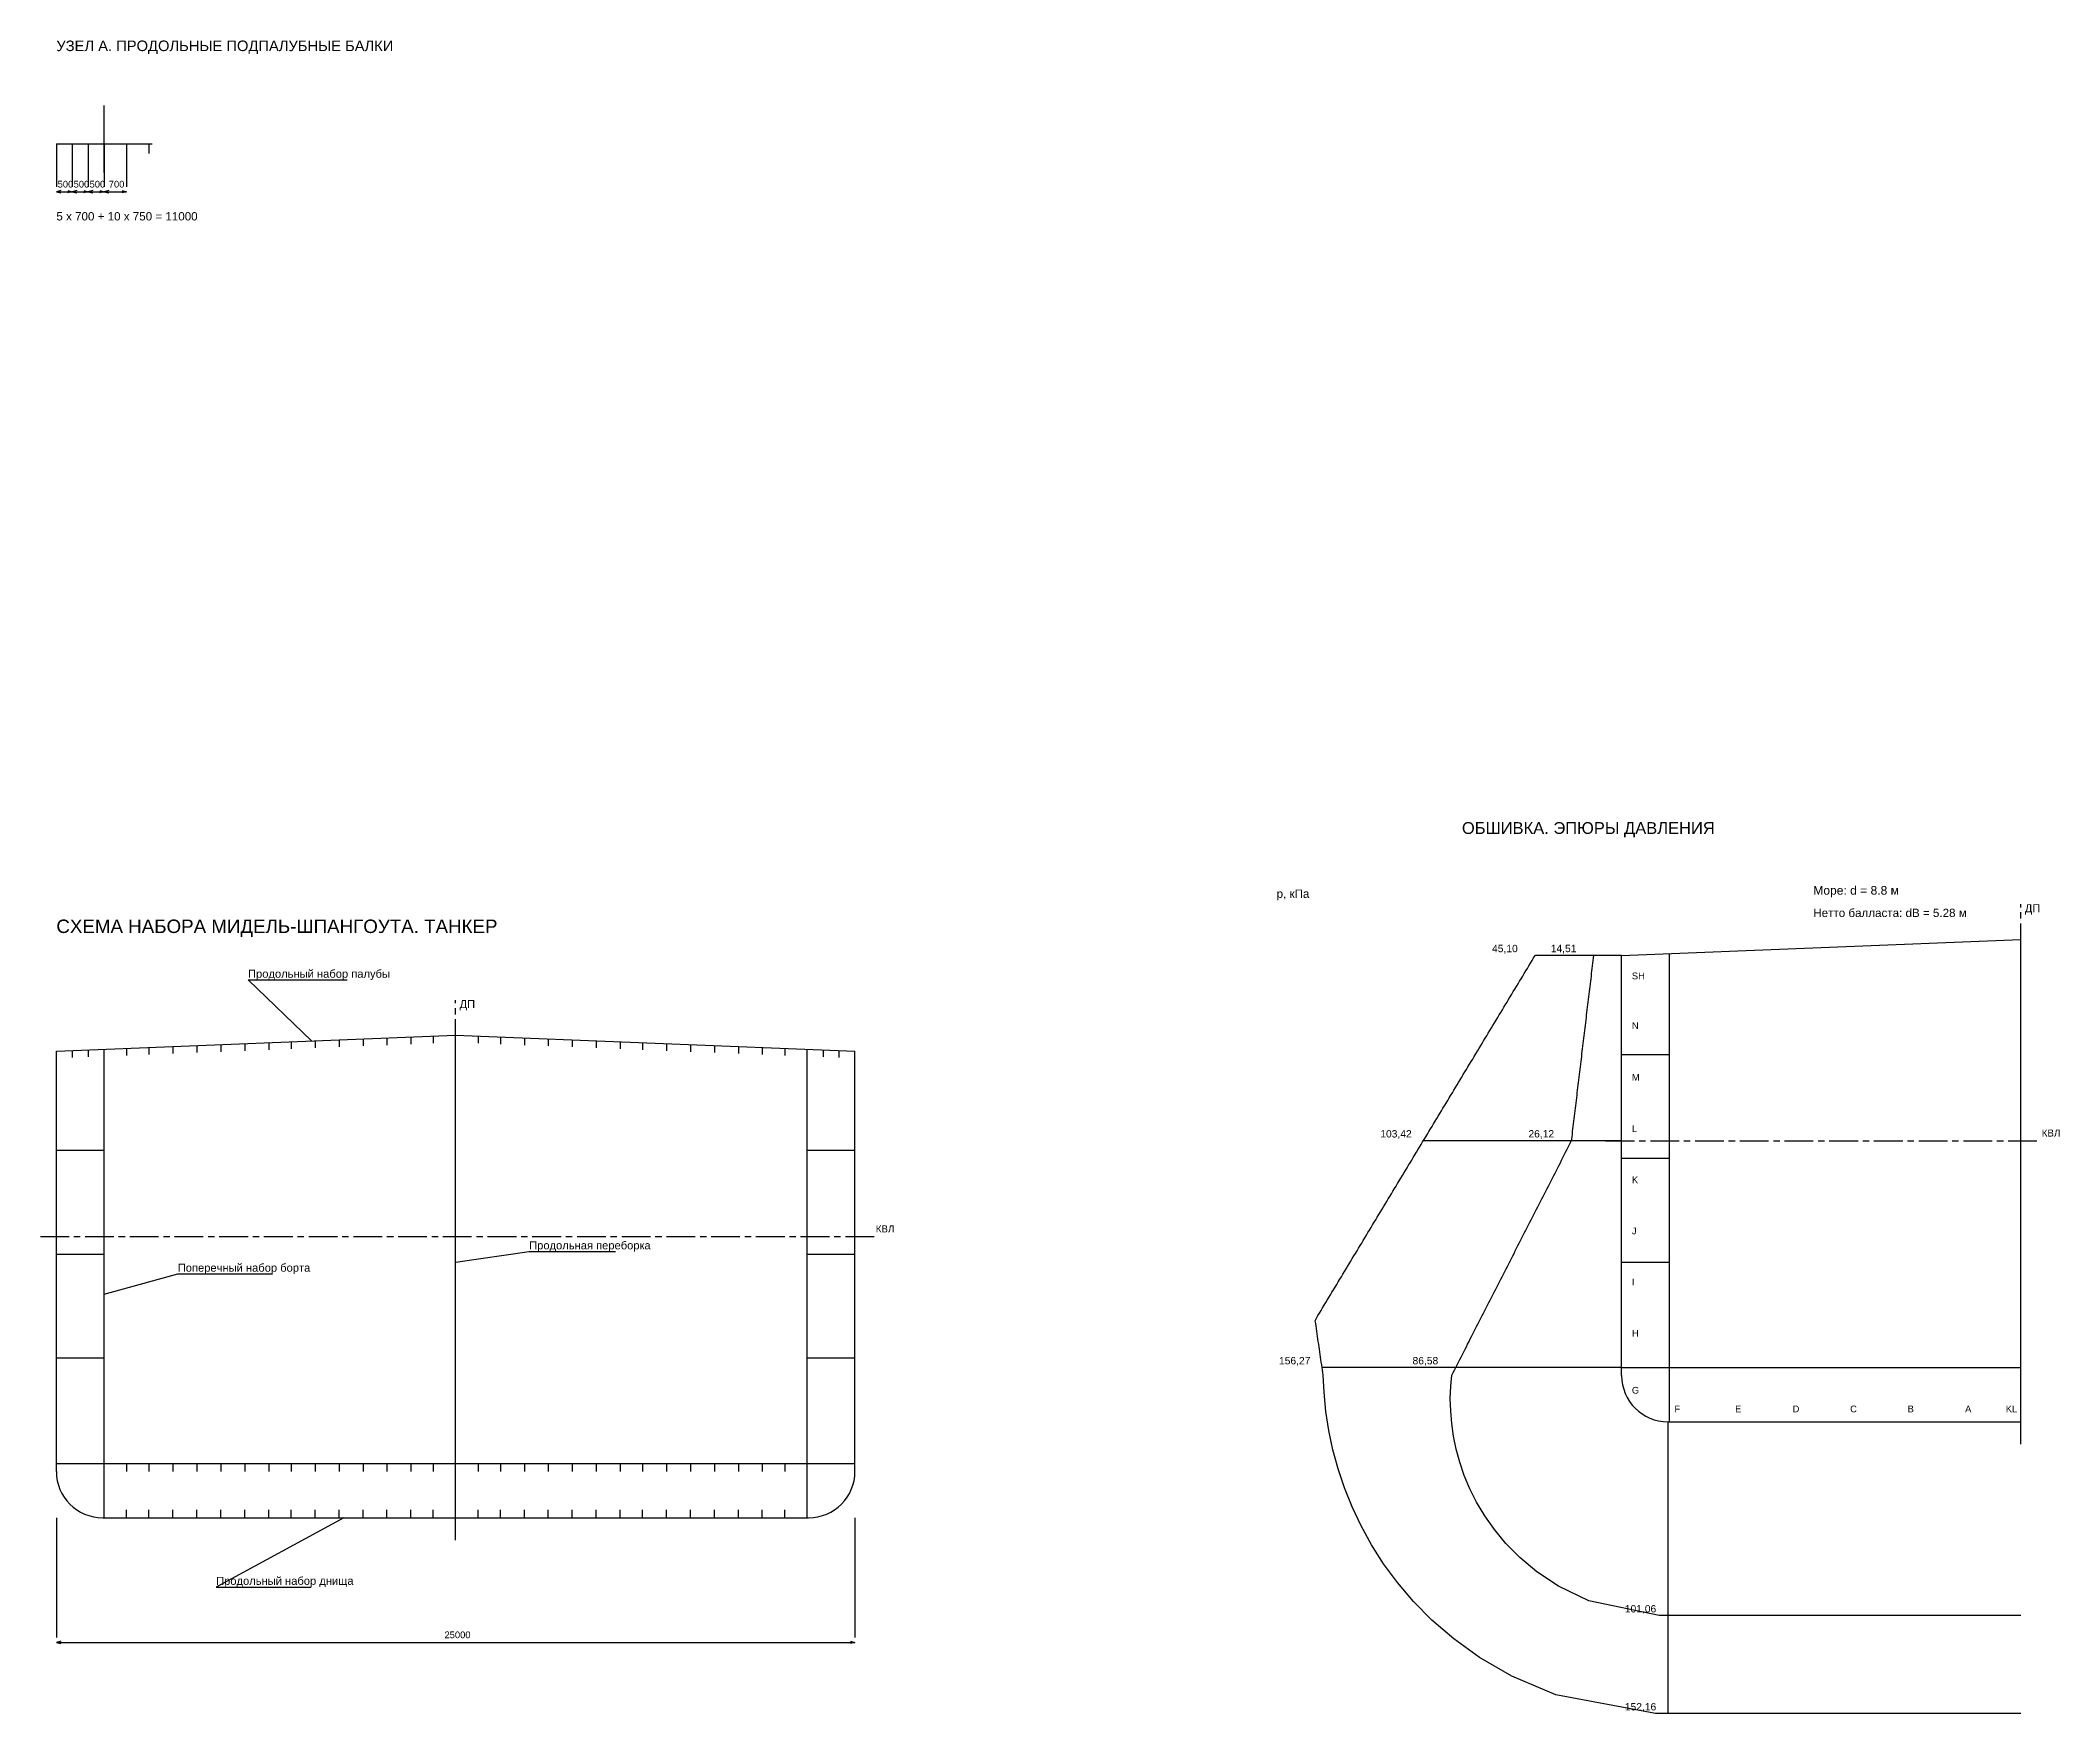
# Model space of a CAD drawing. Header units: millimetres. Extents: x -5500 to 145650, y -17240 to 192034.
# Drawn here: x -500 to 62711, y 26870 to 79235 of the extents above; entities that cross this region are included whole.
import ezdxf

# ---------------------------------------------------------------- set-up
doc = ezdxf.new("R2010")
doc.units = ezdxf.units.MM
doc.linetypes.add('AXIS22', pattern=[1400, 900, -150, 200, -150])
for name, color, linetype in [('01_CENTER', 30, 'AXIS22'), ('01_DIM', 2, 'Continuous'), ('01_HULL', 4, 'Continuous'), ('01_MEMBER', 7, 'Continuous'), ('01_SEAM', 7, 'Continuous'), ('01_TEXT', 7, 'Continuous'), ('02_CENTER', 30, 'AXIS22'), ('02_HULL', 4, 'Continuous'), ('02_NET', 6, 'Continuous'), ('02_SEA', 3, 'Continuous'), ('02_TEXT', 7, 'Continuous'), ('ARR_DETAIL_DIM', 2, 'Continuous'), ('ARR_DETAIL_HULL', 4, 'Continuous'), ('ARR_DETAIL_MEMBER', 4, 'Continuous'), ('ARR_DETAIL_TEXT', 7, 'Continuous')]:
    doc.layers.add(name, color=color, linetype=linetype)
doc.styles.add('RU', font='arial.ttf')

msp = doc.modelspace()

# ---------------------------------------------------------------- linework, layer by layer
at = {"layer": '01_CENTER'}
for p, q in [((12500, 32300), (12500, 49200)), ((-500, 41800), (25600, 41800))]:
    msp.add_line(p, q, dxfattribs=at)
at = {"layer": '01_DIM'}
for p, q in [((0, 33000), (0, 29250)), ((25000, 33000), (25000, 29250)), ((0, 29100), (25000, 29100))]:
    msp.add_line(p, q, dxfattribs=at)
for points in [[(140, 29140), (0, 29100), (140, 29060)], [(24860, 29140), (25000, 29100), (24860, 29060)]]:
    msp.add_lwpolyline(points, dxfattribs=at)
at = {"layer": '01_HULL'}
for p, q in [((12500, 33000), (12500, 48100)), ((0, 34450), (0, 47600)), ((1500, 33000), (1500, 47660)), ((23500, 33000), (23500, 47660)), ((25000, 34450), (25000, 47600)), ((0, 44500), (1500, 44500)), ((23500, 44500), (25000, 44500)), ((0, 41250), (1500, 41250)), ((23500, 41250), (25000, 41250)), ((0, 38000), (1500, 38000)), ((23500, 38000), (25000, 38000)), ((0, 34700), (25000, 34700)), ((1450, 33000), (23550, 33000))]:
    msp.add_line(p, q, dxfattribs=at)
msp.add_lwpolyline([(0, 47600), (12500, 48100), (25000, 47600)], dxfattribs=at)
for centre, start, end in [((1450, 34450), 180, 270), ((23550, 34450), 270, 360)]:
    msp.add_arc(centre, 1450, start, end, dxfattribs=at)
at = {"layer": '01_MEMBER'}
for p, q in [((11100, 48044), (11100, 47824)), ((11800, 48072), (11800, 47852)), ((13200, 48072), (13200, 47852)), ((13900, 48044), (13900, 47824)), ((500, 47620), (500, 47400)), ((1000, 47640), (1000, 47420)), ((2200, 47688), (2200, 47468)), ((2900, 47716), (2900, 47496)), ((3650, 47746), (3650, 47526)), ((4400, 47776), (4400, 47556)), ((5150, 47806), (5150, 47586)), ((5900, 47836), (5900, 47616)), ((6650, 47866), (6650, 47646)), ((7350, 47894), (7350, 47674)), ((8100, 47924), (8100, 47704)), ((8850, 47954), (8850, 47734)), ((9600, 47984), (9600, 47764)), ((10350, 48014), (10350, 47794)), ((14650, 48014), (14650, 47794)), ((15400, 47984), (15400, 47764)), ((16150, 47954), (16150, 47734)), ((16900, 47924), (16900, 47704)), ((17650, 47894), (17650, 47674)), ((18350, 47866), (18350, 47646)), ((19100, 47836), (19100, 47616)), ((19850, 47806), (19850, 47586)), ((20600, 47776), (20600, 47556)), ((21350, 47746), (21350, 47526)), ((22100, 47716), (22100, 47496)), ((22800, 47688), (22800, 47468)), ((24000, 47640), (24000, 47420)), ((24500, 47620), (24500, 47400)), ((2200, 34700), (2200, 34450)), ((2900, 34700), (2900, 34450)), ((3650, 34700), (3650, 34450)), ((4400, 34700), (4400, 34450)), ((5150, 34700), (5150, 34450)), ((5900, 34700), (5900, 34450)), ((6650, 34700), (6650, 34450)), ((7350, 34700), (7350, 34450)), ((8100, 34700), (8100, 34450)), ((8850, 34700), (8850, 34450)), ((9600, 34700), (9600, 34450)), ((10350, 34700), (10350, 34450)), ((11100, 34700), (11100, 34450)), ((11800, 34700), (11800, 34450)), ((13200, 34700), (13200, 34450)), ((13900, 34700), (13900, 34450)), ((14650, 34700), (14650, 34450)), ((15400, 34700), (15400, 34450)), ((16150, 34700), (16150, 34450)), ((16900, 34700), (16900, 34450)), ((17650, 34700), (17650, 34450)), ((18350, 34700), (18350, 34450)), ((19100, 34700), (19100, 34450)), ((19850, 34700), (19850, 34450)), ((20600, 34700), (20600, 34450)), ((21350, 34700), (21350, 34450)), ((22100, 34700), (22100, 34450)), ((22800, 34700), (22800, 34450)), ((2200, 33000), (2200, 33250)), ((2900, 33000), (2900, 33250)), ((3650, 33000), (3650, 33250)), ((4400, 33000), (4400, 33250)), ((5150, 33000), (5150, 33250)), ((5900, 33000), (5900, 33250)), ((6650, 33000), (6650, 33250)), ((7350, 33000), (7350, 33250)), ((8100, 33000), (8100, 33250)), ((8850, 33000), (8850, 33250)), ((9600, 33000), (9600, 33250)), ((10350, 33000), (10350, 33250)), ((11100, 33000), (11100, 33250)), ((11800, 33000), (11800, 33250)), ((13200, 33000), (13200, 33250)), ((13900, 33000), (13900, 33250)), ((14650, 33000), (14650, 33250)), ((15400, 33000), (15400, 33250)), ((16150, 33000), (16150, 33250)), ((16900, 33000), (16900, 33250)), ((17650, 33000), (17650, 33250)), ((18350, 33000), (18350, 33250)), ((19100, 33000), (19100, 33250)), ((19850, 33000), (19850, 33250)), ((20600, 33000), (20600, 33250)), ((21350, 33000), (21350, 33250)), ((22100, 33000), (22100, 33250)), ((22800, 33000), (22800, 33250))]:
    msp.add_line(p, q, dxfattribs=at)
at = {"layer": '01_SEAM'}
for points in [[(8000, 47920), (6000, 49830), (9105, 49830)], [(12500, 41000), (14800, 41330), (17500, 41330)], [(1500, 40000), (3800, 40630), (6770, 40630)], [(9000, 33000), (5000, 30830), (7970, 30830)]]:
    msp.add_lwpolyline(points, dxfattribs=at)
at = {"layer": '02_CENTER'}
for p, q in [((61500, 35300), (61500, 52200)), ((48500, 44800), (62100, 44800))]:
    msp.add_line(p, q, dxfattribs=at)
at = {"layer": '02_HULL'}
for p, q in [((49000, 37450), (49000, 50600)), ((50500, 36000), (50500, 50660)), ((61500, 36000), (61500, 51100)), ((49000, 47500), (50500, 47500)), ((49000, 44250), (50500, 44250)), ((49000, 41000), (50500, 41000)), ((49000, 37700), (61500, 37700)), ((50450, 36000), (61500, 36000))]:
    msp.add_line(p, q, dxfattribs=at)
msp.add_lwpolyline([(49000, 50600), (61500, 51100)], dxfattribs=at)
msp.add_arc((50450, 37450), 1450, 180, 270, dxfattribs=at)
at = {"layer": '02_NET'}
for p, q in [((49000, 50600), (46294, 50600)), ((49000, 44800), (42795, 44800)), ((49000, 37700), (39624, 37700)), ((50450, 36000), (50450, 26870))]:
    msp.add_line(p, q, dxfattribs=at)
msp.add_lwpolyline([(61500, 26870), (50450, 26870), (50057, 26877), (46936, 27458), (45563, 28040), (44553, 28623), (43742, 29208), (43063, 29794), (42483, 30381), (41983, 30970), (41548, 31560), (41171, 32151), (40843, 32743), (40562, 33337), (40322, 33932), (40122, 34529), (39959, 35127), (39833, 35726), (39741, 36326), (39683, 36928), (39658, 37461), (39646, 37542), (39635, 37623), (39623, 37704), (39611, 37785), (39599, 37866), (39588, 37948), (39576, 38029), (39564, 38110), (39552, 38191), (39541, 38272), (39529, 38353), (39517, 38434), (39505, 38515), (39493, 38596), (39482, 38677), (39470, 38759), (39458, 38840), (39446, 38921), (39435, 39002), (39423, 39083), (39411, 39164), (39444, 39245), (39493, 39326), (39542, 39407), (39591, 39489), (39639, 39570), (39688, 39651), (39737, 39732), (39786, 39813), (39835, 39894), (39884, 39975), (39933, 40056), (39982, 40137), (40031, 40218), (40080, 40300), (40129, 40381), (40178, 40462), (40227, 40543), (40276, 40624), (40325, 40705), (40373, 40786), (40422, 40867), (40471, 40948), (40520, 41030), (40569, 41111), (40618, 41192), (40667, 41273), (40716, 41354), (40765, 41435), (40814, 41516), (40863, 41597), (40912, 41678), (40961, 41759), (41010, 41841), (41059, 41922), (41107, 42003), (41156, 42084), (41205, 42165), (41254, 42246), (41303, 42327), (41352, 42408), (41401, 42489), (41450, 42571), (41499, 42652), (41548, 42733), (41597, 42814), (41646, 42895), (41695, 42976), (41744, 43057), (41793, 43138), (41841, 43219), (41890, 43300), (41939, 43382), (41988, 43463), (42037, 43544), (42086, 43625), (42135, 43706), (42184, 43787), (42233, 43868), (42282, 43949), (42331, 44030), (42380, 44112), (42429, 44193), (42478, 44274), (42526, 44355), (42575, 44436), (42624, 44517), (42673, 44598), (42722, 44679), (42771, 44760), (42820, 44842), (42869, 44923), (42918, 45004), (42967, 45085), (43016, 45166), (43065, 45247), (43114, 45328), (43163, 45409), (43212, 45490), (43260, 45571), (43309, 45653), (43358, 45734), (43407, 45815), (43456, 45896), (43505, 45977), (43554, 46058), (43603, 46139), (43652, 46220), (43701, 46301), (43750, 46383), (43799, 46464), (43848, 46545), (43897, 46626), (43946, 46707), (43994, 46788), (44043, 46869), (44092, 46950), (44141, 47031), (44190, 47112), (44239, 47194), (44288, 47275), (44337, 47356), (44386, 47437), (44435, 47518), (44484, 47599), (44533, 47680), (44582, 47761), (44631, 47842), (44680, 47924), (44728, 48005), (44777, 48086), (44826, 48167), (44875, 48248), (44924, 48329), (44973, 48410), (45022, 48491), (45071, 48572), (45120, 48653), (45169, 48735), (45218, 48816), (45267, 48897), (45316, 48978), (45365, 49059), (45413, 49140), (45462, 49221), (45511, 49302), (45560, 49383), (45609, 49465), (45658, 49546), (45707, 49627), (45756, 49708), (45805, 49789), (45854, 49870), (45903, 49951), (45952, 50032), (46001, 50113), (46050, 50194), (46099, 50276), (46147, 50357), (46196, 50438), (46245, 50519), (46294, 50600)], dxfattribs=at)
at = {"layer": '02_SEA'}
for p, q in [((49000, 50600), (48130, 50600)), ((49000, 44800), (47433, 44800)), ((49000, 37700), (43805, 37700)), ((50450, 36000), (50450, 29936))]:
    msp.add_line(p, q, dxfattribs=at)
msp.add_lwpolyline([(61500, 29936), (50450, 29936), (50171, 29942), (47971, 30401), (47025, 30856), (46345, 31306), (45812, 31752), (45377, 32192), (45016, 32629), (44714, 33060), (44461, 33487), (44250, 33909), (44075, 34327), (43934, 34740), (43823, 35148), (43739, 35552), (43681, 35951), (43648, 36345), (43637, 36735), (43649, 37120), (43683, 37461), (43724, 37542), (43766, 37623), (43807, 37704), (43849, 37785), (43890, 37866), (43931, 37948), (43973, 38029), (44014, 38110), (44056, 38191), (44097, 38272), (44139, 38353), (44180, 38434), (44222, 38515), (44263, 38596), (44304, 38677), (44346, 38759), (44387, 38840), (44429, 38921), (44470, 39002), (44512, 39083), (44553, 39164), (44595, 39245), (44636, 39326), (44677, 39407), (44719, 39489), (44760, 39570), (44802, 39651), (44843, 39732), (44885, 39813), (44926, 39894), (44967, 39975), (45009, 40056), (45050, 40137), (45092, 40218), (45133, 40300), (45175, 40381), (45216, 40462), (45258, 40543), (45299, 40624), (45340, 40705), (45382, 40786), (45423, 40867), (45465, 40948), (45506, 41030), (45548, 41111), (45589, 41192), (45631, 41273), (45672, 41354), (45713, 41435), (45755, 41516), (45796, 41597), (45838, 41678), (45879, 41759), (45921, 41841), (45962, 41922), (46003, 42003), (46045, 42084), (46086, 42165), (46128, 42246), (46169, 42327), (46211, 42408), (46252, 42489), (46294, 42571), (46335, 42652), (46376, 42733), (46418, 42814), (46459, 42895), (46501, 42976), (46542, 43057), (46584, 43138), (46625, 43219), (46667, 43300), (46708, 43382), (46749, 43463), (46791, 43544), (46832, 43625), (46874, 43706), (46915, 43787), (46957, 43868), (46998, 43949), (47040, 44030), (47081, 44112), (47122, 44193), (47164, 44274), (47205, 44355), (47247, 44436), (47288, 44517), (47330, 44598), (47371, 44679), (47412, 44760), (47438, 44842), (47447, 44923), (47457, 45004), (47467, 45085), (47477, 45166), (47486, 45247), (47496, 45328), (47506, 45409), (47516, 45490), (47525, 45571), (47535, 45653), (47545, 45734), (47555, 45815), (47564, 45896), (47574, 45977), (47584, 46058), (47594, 46139), (47603, 46220), (47613, 46301), (47623, 46383), (47633, 46464), (47642, 46545), (47652, 46626), (47662, 46707), (47672, 46788), (47681, 46869), (47691, 46950), (47701, 47031), (47711, 47112), (47720, 47194), (47730, 47275), (47740, 47356), (47750, 47437), (47759, 47518), (47769, 47599), (47779, 47680), (47789, 47761), (47798, 47842), (47808, 47924), (47818, 48005), (47827, 48086), (47837, 48167), (47847, 48248), (47857, 48329), (47866, 48410), (47876, 48491), (47886, 48572), (47896, 48653), (47905, 48735), (47915, 48816), (47925, 48897), (47935, 48978), (47944, 49059), (47954, 49140), (47964, 49221), (47974, 49302), (47983, 49383), (47993, 49465), (48003, 49546), (48013, 49627), (48022, 49708), (48032, 49789), (48042, 49870), (48052, 49951), (48061, 50032), (48071, 50113), (48081, 50194), (48091, 50276), (48100, 50357), (48110, 50438), (48120, 50519), (48130, 50600)], dxfattribs=at)
at = {"layer": 'ARR_DETAIL_DIM'}
for p, q in [((0, 76000), (0, 74650)), ((500, 76000), (500, 74650)), ((500, 76000), (500, 74650)), ((1000, 76000), (1000, 74650)), ((1000, 76000), (1000, 74650)), ((1500, 76000), (1500, 74650)), ((1500, 76000), (1500, 74650)), ((2200, 76000), (2200, 74650)), ((0, 74500), (500, 74500)), ((500, 74500), (1000, 74500)), ((1000, 74500), (1500, 74500)), ((1500, 74500), (2200, 74500))]:
    msp.add_line(p, q, dxfattribs=at)
for points in [[(140, 74540), (0, 74500), (140, 74460)], [(360, 74540), (500, 74500), (360, 74460)], [(640, 74540), (500, 74500), (640, 74460)], [(860, 74540), (1000, 74500), (860, 74460)], [(1140, 74540), (1000, 74500), (1140, 74460)], [(1360, 74540), (1500, 74500), (1360, 74460)], [(1640, 74540), (1500, 74500), (1640, 74460)], [(2060, 74540), (2200, 74500), (2060, 74460)]]:
    msp.add_lwpolyline(points, dxfattribs=at)
at = {"layer": 'ARR_DETAIL_HULL'}
for p, q in [((1500, 75100), (1500, 77200)), ((0, 76000), (3000, 76000))]:
    msp.add_line(p, q, dxfattribs=at)
at = {"layer": 'ARR_DETAIL_MEMBER'}
for p, q in [((500, 76000), (500, 75700)), ((1000, 76000), (1000, 75700)), ((2200, 76000), (2200, 75700)), ((2900, 76000), (2900, 75700))]:
    msp.add_line(p, q, dxfattribs=at)

# ---------------------------------------------------------------- texts
at = {"layer": '01_DIM', "style": 'RU'}
msp.add_text('25000', height=210, dxfattribs=at).set_placement((12150, 29230))
at = {"layer": '01_TEXT', "style": 'RU'}
for s, height, p in [('СХЕМА НАБОРА МИДЕЛЬ-ШПАНГОУТА. ТАНКЕР', 420, (0, 51300)), ('Продольный набор палубы', 250, (6000, 49900)), ('ДП', 250, (12620, 48950)), ('КВЛ', 220, (25650, 41930)), ('Продольная переборка', 250, (14800, 41400)), ('Поперечный набор борта', 250, (3800, 40700)), ('Продольный набор днища', 250, (5000, 30900))]:
    msp.add_text(s, height=height, dxfattribs=at).set_placement(p)
at = {"layer": '02_NET', "style": 'RU'}
for s, height, p in [('Нетто балласта: dB = 5.28 м', 260, (55000, 51800)), ('45,10', 230, (44944, 50700)), ('103,42', 230, (41445, 44900)), ('156,27', 230, (38274, 37800)), ('152,16', 230, (49100, 26970))]:
    msp.add_text(s, height=height, dxfattribs=at).set_placement(p)
at = {"layer": '02_SEA', "style": 'RU'}
for s, height, p in [('Море: d = 8.8 м', 270, (55000, 52500)), ('14,51', 230, (46780, 50700)), ('26,12', 230, (46083, 44900)), ('86,58', 230, (42455, 37800)), ('101,06', 230, (49100, 30036))]:
    msp.add_text(s, height=height, dxfattribs=at).set_placement(p)
at = {"layer": '02_TEXT', "style": 'RU'}
for s, height, p in [('ОБШИВКА. ЭПЮРЫ ДАВЛЕНИЯ', 370, (44000, 54400)), ('p, кПа', 260, (38200, 52400)), ('ДП', 250, (61620, 51950)), ('SH', 210, (49320, 49852)), ('N', 210, (49320, 48296)), ('M', 210, (49320, 46679)), ('L', 210, (49320, 45070)), ('КВЛ', 220, (62150, 44930)), ('K', 210, (49320, 43470)), ('J', 210, (49320, 41870)), ('I', 210, (49320, 40270)), ('H', 210, (49320, 38670)), ('G', 210, (49320, 36885)), ('F', 210, (50652, 36300)), ('E', 210, (52552, 36300)), ('D', 210, (54352, 36300)), ('C', 210, (56152, 36300)), ('B', 210, (57952, 36300)), ('A', 210, (59752, 36300)), ('KL', 210, (61026, 36300))]:
    msp.add_text(s, height=height, dxfattribs=at).set_placement(p)
at = {"layer": 'ARR_DETAIL_DIM', "style": 'RU'}
for s, p in [('500', (40, 74630)), ('500', (540, 74630)), ('500', (1040, 74630)), ('700', (1640, 74630))]:
    msp.add_text(s, height=210, dxfattribs=at).set_placement(p)
at = {"layer": 'ARR_DETAIL_TEXT', "style": 'RU'}
for s, height, p in [('УЗЕЛ А. ПРОДОЛЬНЫЕ ПОДПАЛУБНЫЕ БАЛКИ', 330, (0, 78900)), ('5 x 700 + 10 x 750 = 11000', 260, (0, 73600))]:
    msp.add_text(s, height=height, dxfattribs=at).set_placement(p)

doc.saveas('drawing.dxf')
